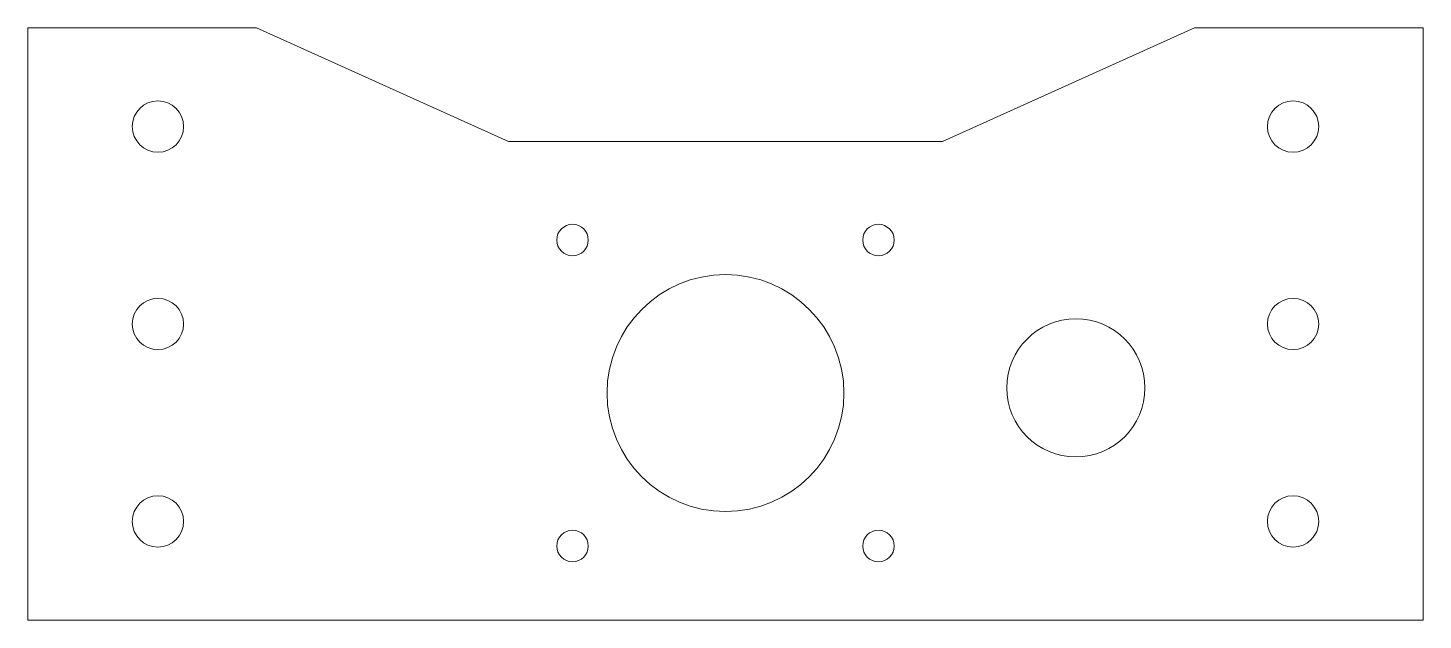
# Model space of a CAD drawing. Header units: millimetres. Extents: x -71 to 71, y 0 to 60.
import ezdxf

# ---------------------------------------------------------------- set-up
doc = ezdxf.new("R2010")
doc.units = ezdxf.units.MM

msp = doc.modelspace()

# ---------------------------------------------------------------- linework, layer by layer
at = {"color": 7, "linetype": 'Continuous', "lineweight": 15}
for p, q in [((-47.5, 60), (-70.675, 60)), ((-70.675, 60), (-70.675, 0)), ((-22, 48.5), (-47.5, 60)), ((47.5, 60), (22, 48.5)), ((70.675, 60), (47.5, 60)), ((70.675, 0), (70.675, 60)), ((22, 48.5), (-22, 48.5)), ((-70.675, 0), (70.675, 0))]:
    msp.add_line(p, q, dxfattribs=at)
for centre, radius in [((-57.5, 50), 2.6), ((57.5, 50), 2.6), ((-15.5, 38.5), 1.6), ((15.5, 38.5), 1.6), ((0, 23), 12), ((-57.5, 30), 2.6), ((57.5, 30), 2.6), ((35.5, 23.525), 7), ((-57.5, 10), 2.6), ((57.5, 10), 2.6), ((-15.5, 7.5), 1.6), ((15.5, 7.5), 1.6)]:
    msp.add_circle(centre, radius, dxfattribs=at)

doc.saveas('drawing.dxf')
